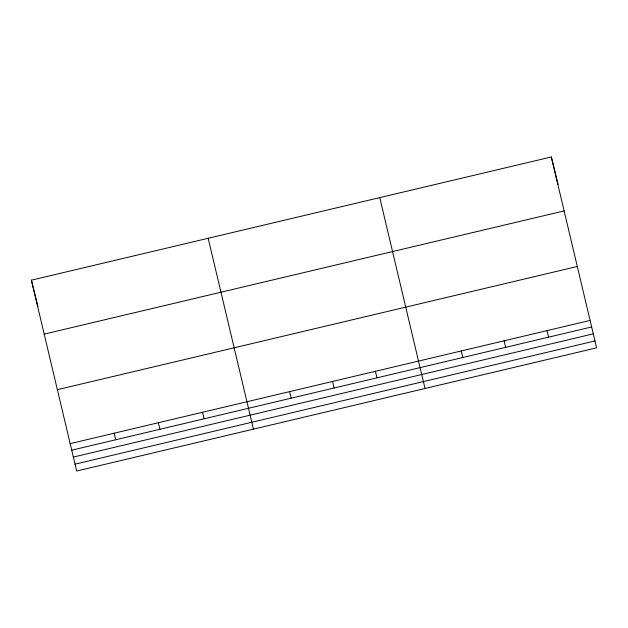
<?xml version="1.0" encoding="UTF-8"?>
<svg xmlns="http://www.w3.org/2000/svg" width="628" height="628" viewBox="0 0 628 628"><rect width="100%" height="100%" fill="white"/><g stroke="black" fill="none" stroke-linecap="round" stroke-linejoin="round"><path stroke-width="0.94" d="M551.329 156.961L596.6 347.834L76.671 471.039L31.4 280.166L551.329 156.961L558.049 184.318M44.125 334.127L564.054 210.922M57.227 389.721L577.156 266.515M69.951 443.682L589.88 320.476M71.561 450.221L591.482 327.007M73.248 457.09L593.17 333.884M74.983 464.171L594.912 340.957M546.988 330.642L548.589 337.173M504.096 340.8L505.697 347.339M461.195 350.966L462.805 357.505M425.023 388.489L379.752 197.616M375.411 371.297L377.012 377.836M332.518 381.463L334.12 387.994M289.618 391.629L291.227 398.16M253.445 429.152L208.174 238.279M202.53 412.266L204.139 418.798M158.342 422.738L159.944 429.269M114.147 433.21L115.748 439.749M31.4 280.166L37.908 306.668"/></g></svg>
